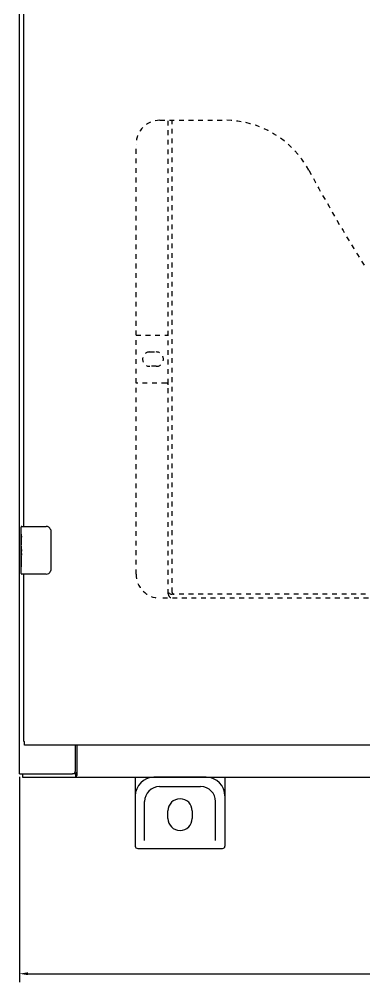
# Model space of a CAD drawing. Header units: inches. Extents: x 0 to 99.9, y 0 to 66.6.
# Drawn here: x 34.72 to 41.94, y 14.38 to 34.6 of the extents above; entities that cross this region are included whole.
import ezdxf

# ---------------------------------------------------------------- set-up
doc = ezdxf.new("R2010")
doc.units = ezdxf.units.IN
doc.header["$MEASUREMENT"] = 0
doc.linetypes.add('HIDDEN', pattern=[0.2, 0.1, -0.1])
doc.layers.add('DOOR_ASSEMBLY', color=7, linetype='Continuous')
doc.layers.add('PSYMS', color=7, linetype='Continuous')
doc.styles.get("Standard").update_dxf_attribs({"font": 'romans.shx'})
doc.dimstyles.get("Standard").update_dxf_attribs({"dimtxt": 0.18, "dimasz": 0.18, "dimexe": 0.18, "dimexo": 0.0625, "dimgap": 0.09, "dimtad": 0, "dimtih": 1, "dimtoh": 1, "dimdec": 4, "dimzin": 0, "dimdsep": 46, "dimtxsty": 'Standard', "dimcen": 0.09, "dimadec": 0, "dimazin": 0, "dimtfac": 1, "dimtdec": 4, "dimtofl": 0, "dimtmove": 0, "dimatfit": 3, "dimfxl": 1, "dimtolj": 1, "dimtzin": 0, "dimarcsym": 0})

# ---------------------------------------------------------------- blocks, each defined once
blk = doc.blocks.new('SCE-42XEL3712SS6LP')
for p, q in [((3.015, 2.769), (3.015, 44.619)), ((3.11, 7.944), (3.11, 23.194)), ((3.05, 7.785), (3.05, 7.929)), ((3.065, 7.944), (3.575, 7.944)), ((3.05, 7.529), (3.05, 7.782)), ((3.059, 7.727), (3.05, 7.727)), ((3.06, 7.559), (3.06, 7.716)), ((3.675, 7.844), (3.675, 7.044)), ((3.05, 7.559), (3.06, 7.559)), ((3.05, 6.959), (3.05, 7.527)), ((3.053, 7.496), (3.05, 7.496)), ((3.05, 7.365), (3.059, 7.365)), ((3.05, 7.329), (3.06, 7.329)), ((3.06, 7.376), (3.06, 7.429)), ((3.06, 7.098), (3.06, 7.329)), ((3.05, 7.266), (3.06, 7.266)), ((3.05, 7.098), (3.06, 7.098)), ((3.575, 6.944), (3.065, 6.944)), ((3.11, 3.444), (3.11, 6.944)), ((3.11, 3.444), (3.123, 3.444)), ((3.123, 3.369), (3.123, 3.444)), ((38.172, 3.369), (3.123, 3.369)), ((4.19, 2.829), (4.19, 3.369)), ((4.217, 3.369), (4.217, 2.737)), ((3.015, 2.769), (4.13, 2.769)), ((3.078, 2.769), (3.078, 2.694)), ((3.078, 2.694), (40.327, 2.694)), ((4.187, 2.769), (4.13, 2.769)), ((4.187, 2.769), (4.187, 2.694))]:
    blk.add_line(p, q)
for points in [[(3.05, 7.785), (3.05, 7.782), (3.051, 7.778), (3.052, 7.772), (3.053, 7.766), (3.054, 7.759), (3.056, 7.752), (3.057, 7.743), (3.058, 7.735)], [(3.058, 7.735), (3.059, 7.725), (3.06, 7.716)], [(3.668, 7.88), (3.67, 7.875), (3.672, 7.869), (3.673, 7.863), (3.674, 7.857), (3.675, 7.85), (3.675, 7.844)], [(3.05, 7.529), (3.05, 7.522), (3.051, 7.514), (3.052, 7.506), (3.053, 7.497)], [(3.053, 7.497), (3.056, 7.47), (3.057, 7.461), (3.058, 7.453), (3.059, 7.444), (3.06, 7.436), (3.06, 7.429)], [(3.06, 7.376), (3.06, 7.369), (3.059, 7.363), (3.059, 7.357), (3.058, 7.351), (3.058, 7.345), (3.057, 7.34)], [(3.675, 7.044), (3.675, 7.038), (3.674, 7.032), (3.673, 7.025), (3.672, 7.019), (3.67, 7.014), (3.668, 7.008)], [(4.217, 2.79), (4.216, 2.79), (4.214, 2.79), (4.213, 2.79), (4.212, 2.79), (4.211, 2.79), (4.209, 2.789), (4.208, 2.788), (4.207, 2.788), (4.206, 2.787), (4.205, 2.786), (4.204, 2.785), (4.203, 2.783), (4.202, 2.782), (4.2, 2.781), (4.199, 2.779), (4.198, 2.778), (4.197, 2.776), (4.196, 2.775), (4.195, 2.774), (4.194, 2.772), (4.193, 2.771), (4.192, 2.771), (4.19, 2.77), (4.189, 2.769), (4.188, 2.769), (4.187, 2.769)], [(4.208, 2.721), (4.206, 2.716), (4.205, 2.713), (4.204, 2.711), (4.203, 2.708), (4.202, 2.706), (4.2, 2.705), (4.199, 2.703), (4.198, 2.701), (4.197, 2.699), (4.196, 2.698), (4.195, 2.697), (4.193, 2.696), (4.192, 2.695), (4.191, 2.695), (4.19, 2.694), (4.188, 2.694), (4.187, 2.694)], [(4.217, 2.737), (4.216, 2.736), (4.215, 2.734), (4.214, 2.733), (4.213, 2.73), (4.211, 2.728), (4.21, 2.726), (4.209, 2.723), (4.208, 2.721)]]:
    blk.add_lwpolyline(points)
for centre, radius, start, end in [((3.065, 7.929), 0.015, 90, 180), ((3.575, 7.844), 0.1, 21.1999, 90), ((3.065, 6.959), 0.015, 180, 270), ((3.575, 7.044), 0.1, 270, 338.7946), ((4.13, 2.829), 0.06, 270, 0)]:
    blk.add_arc(centre, radius, start, end)
blk.add_ellipse((3.25, 7.362), major_axis=(0.2, 0), ratio=0.432808, start_param=3.141593, end_param=3.403409)
blk = doc.blocks.new('FOOT_KIT')
at = {"color": 7, "linetype": 'Continuous'}
for p, q in [((27.578, 16.372), (27.578, 14.933)), ((29.062, 16.372), (27.968, 16.372)), ((29.453, 16.372), (29.453, 14.933)), ((28.085, 16.177), (28.945, 16.177)), ((27.773, 15.048), (27.773, 15.865)), ((29.257, 15.048), (29.257, 15.865)), ((28.261, 15.513), (28.261, 15.669)), ((28.769, 15.669), (28.769, 15.513)), ((27.628, 14.883), (29.402, 14.883))]:
    blk.add_line(p, q, dxfattribs=at)
for centre, radius, start, end in [((27.968, 15.982), 0.391, 90, 180), ((29.062, 15.982), 0.391, 360, 90), ((28.085, 15.865), 0.312, 90, 180), ((28.945, 15.865), 0.312, 360, 90), ((28.515, 15.669), 0.254, 0, 180), ((28.515, 15.513), 0.254, 180, 0), ((27.628, 14.933), 0.0508, 180, 270), ((29.402, 14.933), 0.0508, 270, 0)]:
    blk.add_arc(centre, radius, start, end, dxfattribs=at)
blk = doc.blocks.new('*D52')
at = {"layer": 'Defpoints', "color": 0, "transparency": 16777216}
for p in [(34.717, 18.818), (72.092, 18.818), (72.092, 14.632)]:
    blk.add_point(p, dxfattribs=at)
at = {"layer": 'PSYMS', "color": 0, "lineweight": -2, "transparency": 16777216}
for p, q in [((34.717, 18.755), (34.717, 14.452)), ((72.092, 18.755), (72.092, 14.452)), ((34.897, 14.632), (52.315, 14.632)), ((71.912, 14.632), (54.495, 14.632))]:
    blk.add_line(p, q, dxfattribs=at)
at = {"layer": 'PSYMS', "color": 0, "transparency": 16777216}
for points in [[(34.897, 14.662), (34.897, 14.602), (34.717, 14.632)], [(71.912, 14.662), (71.912, 14.602), (72.092, 14.632)]]:
    blk.add_solid(points, dxfattribs=at)
at = {"layer": 'PSYMS', "color": 0, "transparency": 16777216, "insert": (53.405, 14.632), "char_height": 0.18, "attachment_point": 5}
blk.add_mtext('\\A1;{\\H2.77778x;37.38}', dxfattribs=at)

msp = doc.modelspace()

# ---------------------------------------------------------------- linework, layer by layer
at = {"layer": 'DOOR_ASSEMBLY', "linetype": 'HIDDEN'}
for p, q in [((37.657, 32.493), (39.012, 32.493)), ((37.832, 22.583), (37.832, 32.493)), ((37.912, 22.613), (37.912, 32.493)), ((37.157, 22.993), (37.157, 31.993)), ((37.157, 27.993), (37.792, 27.993)), ((37.444, 27.643), (37.581, 27.643)), ((37.581, 27.343), (37.444, 27.343)), ((37.792, 26.993), (37.157, 26.993)), ((49.617, 22.493), (37.657, 22.493)), ((49.358, 22.573), (37.916, 22.573))]:
    msp.add_line(p, q, dxfattribs=at)
msp.add_lwpolyline([(37.822, 22.613), (37.838, 22.602), (37.854, 22.593), (37.87, 22.584), (37.886, 22.578), (37.901, 22.574), (37.916, 22.573)], dxfattribs=at)
for centre, radius, start, end in [((37.657, 31.993), 0.5, 90, 180), ((39.012, 30.493), 2, 28.4813, 90), ((75.32, 50.191), 39.307, 208.4813, 211.8705), ((37.792, 28.033), 0.04, 270, 0), ((37.444, 27.493), 0.15, 90, 270), ((37.581, 27.493), 0.15, 270, 90), ((37.792, 26.953), 0.04, 0, 90), ((37.657, 22.993), 0.5, 180, 270), ((37.922, 22.583), 0.09, 180, 270), ((37.952, 22.613), 0.04, 180, 270)]:
    msp.add_arc(centre, radius, start, end, dxfattribs=at)

# ---------------------------------------------------------------- block references
msp.add_blockref('FOOT_KIT', (9.564, 2.37))
at = {"layer": 'PSYMS'}
msp.add_blockref('SCE-42XEL3712SS6LP', (31.702, 16.049), dxfattribs=at)

# ---------------------------------------------------------------- dimensions: what is measured, and where the dimension line sits
dim = msp.add_linear_dim(base=(72.092105288, 14.631759716), p1=(34.717105288, 18.817905481), p2=(72.092105288, 18.817905481), text='{\\H2.77778x;<>}', dimstyle='Standard', override={"dimdec": 2}, dxfattribs=at)
dim.commit()
dim.dimension.update_dxf_attribs({"geometry": '*D52', "text_midpoint": (53.404605288, 14.631759716)})

doc.saveas('drawing.dxf')
